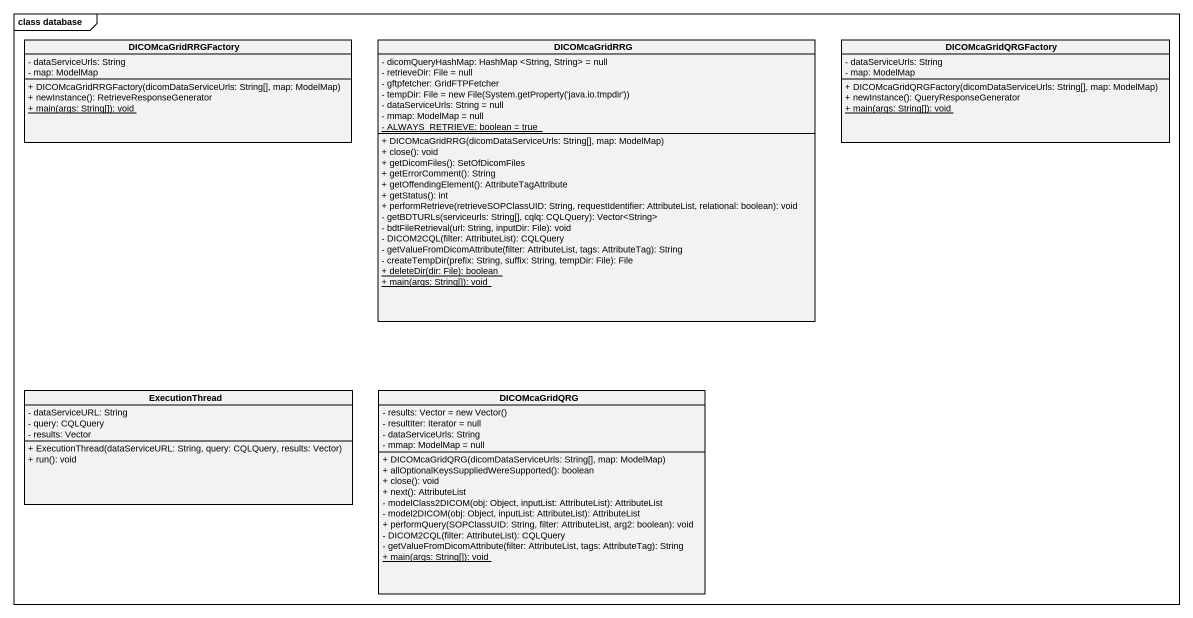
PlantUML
@startuml
mainframe class database
hide circle
hide empty members
skinparam classAttributeIconSize 0
class DICOMcaGridRRGFactory {
  - dataServiceUrls: String
  - map: ModelMap
  + DICOMcaGridRRGFactory(dicomDataServiceUrls: String[], map: ModelMap)
  + newInstance(): RetrieveResponseGenerator
  {static} + main(args: String[]): void
}
class DICOMcaGridRRG {
  - dicomQueryHashMap: HashMap <String, String> = null
  - retrieveDir: File = null
  - gftpfetcher: GridFTPFetcher
  {field} - tempDir: File = new File(System.getProperty('java.io.tmpdir'))
  - dataServiceUrls: String = null
  - mmap: ModelMap = null
  {static} - ALWAYS_RETRIEVE: boolean = true
  + DICOMcaGridRRG(dicomDataServiceUrls: String[], map: ModelMap)
  + close(): void
  + getDicomFiles(): SetOfDicomFiles
  + getErrorComment(): String
  + getOffendingElement(): AttributeTagAttribute
  + getStatus(): int
  + performRetrieve(retrieveSOPClassUID: String, requestIdentifier: AttributeList, relational: boolean): void
  - getBDTURLs(serviceurls: String[], cqlq: CQLQuery): Vector<String>
  - bdtFileRetrieval(url: String, inputDir: File): void
  - DICOM2CQL(filter: AttributeList): CQLQuery
  - getValueFromDicomAttribute(filter: AttributeList, tags: AttributeTag): String
  - createTempDir(prefix: String, suffix: String, tempDir: File): File
  {static} + deleteDir(dir: File): boolean
  {static} + main(args: String[]): void
}
class DICOMcaGridQRGFactory {
  - dataServiceUrls: String
  - map: ModelMap
  + DICOMcaGridQRGFactory(dicomDataServiceUrls: String[], map: ModelMap)
  + newInstance(): QueryResponseGenerator
  {static} + main(args: String[]): void
}
class ExecutionThread {
  - dataServiceURL: String
  - query: CQLQuery
  - results: Vector
  + ExecutionThread(dataServiceURL: String, query: CQLQuery, results: Vector)
  + run(): void
}
class DICOMcaGridQRG {
  {field} - results: Vector = new Vector()
  - resultIter: Iterator = null
  - dataServiceUrls: String
  - mmap: ModelMap = null
  + DICOMcaGridQRG(dicomDataServiceUrls: String[], map: ModelMap)
  + allOptionalKeysSuppliedWereSupported(): boolean
  + close(): void
  + next(): AttributeList
  - modelClass2DICOM(obj: Object, inputList: AttributeList): AttributeList
  - model2DICOM(obj: Object, inputList: AttributeList): AttributeList
  + performQuery(SOPClassUID: String, filter: AttributeList, arg2: boolean): void
  - DICOM2CQL(filter: AttributeList): CQLQuery
  - getValueFromDicomAttribute(filter: AttributeList, tags: AttributeTag): String
  {static} + main(args: String[]): void
}
@enduml
